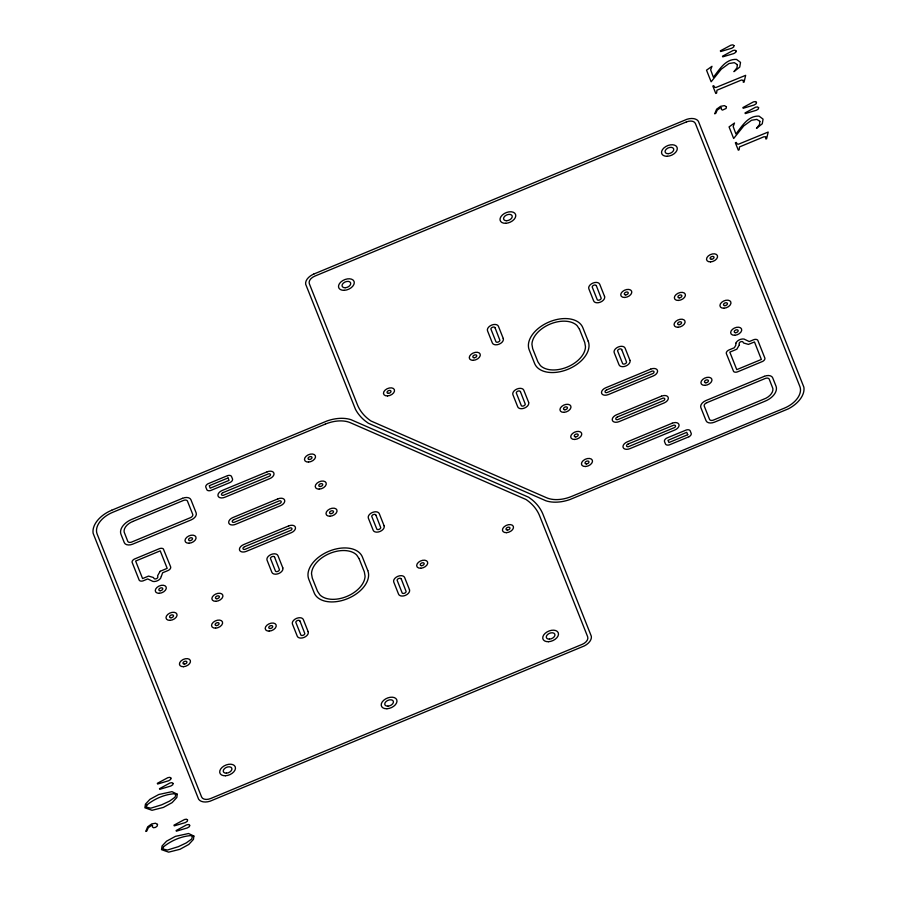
<?xml version="1.0" encoding="UTF-8"?>
<svg xmlns="http://www.w3.org/2000/svg" width="897" height="897" viewBox="0 0 897 897"><rect width="100%" height="100%" fill="white"/><g stroke="black" fill="none" stroke-linecap="round" stroke-linejoin="round"><path stroke-width="1.35" d="M228.04 477.955L209.293 485.726L210.201 488.17L229.038 480.388L228.118 477.966M743.378 80.416L743.254 82.21L744.062 82.132L745.665 75.326L715.997 87.469L714.774 87.312L713.687 85.697L712.835 86.056L715.772 93.456L716.625 93.109L716.961 90.205L741.55 79.99L743.378 80.416M765.903 137.14L765.791 138.923L766.587 138.844L768.202 132.038L738.523 144.193L737.312 144.036L736.213 142.421L735.361 142.78L738.298 150.18L739.15 149.821L739.487 146.929L764.076 136.714L765.903 137.14M737.312 64.618L737.009 67.78L733.948 71.659L739.745 67.084L740.53 62.386L736.504 59.404C725.426 58.81 719.383 69.719 713.384 77.254L710.648 69.843L711.983 66.311L706.522 70.179L711.142 81.784L721.233 69.204L728.981 63.541L734.318 62.667L737.312 64.618M759.849 121.342L759.535 124.504L756.474 128.383L762.271 123.808L763.067 119.11L759.03 116.128C747.963 115.534 741.909 126.443 735.91 133.978L733.185 126.567L734.508 123.024L729.059 126.903L733.668 138.508L743.759 125.916L751.518 120.265L756.844 119.391L759.849 121.342M177.247 794.204L176.821 797.523L172.157 802.602L163.366 807.435L152.03 810.294L144.899 807.793L145.437 804.127L149.956 799.317L158.791 794.507L171.966 791.659L177.247 794.204M193.875 836.06L193.449 839.379L188.774 844.458L179.983 849.291L168.658 852.15L161.527 849.65L162.065 845.983L166.573 841.173L175.42 836.363L188.594 833.515L193.875 836.06M157.502 824.388L157.222 826.047L155.506 827.393L153.488 827.74L152.378 826.888L152.546 825.363L151.47 825.419L148.308 827.684L146.805 831.003L145.785 831.429L147.691 826.81L151.694 823.939L155.495 823.233L157.502 824.388M726.424 106.777L726.144 108.436L722.421 110.129L721.3 109.266L721.468 107.741L720.392 107.797L717.241 110.073L715.728 113.392L714.718 113.807L716.625 109.187L720.616 106.328L724.417 105.622L726.424 106.777M170.923 778.091L170.688 779.437L168.726 780.726L157.625 784.012L157.345 783.316L167.885 777.665L169.847 777.329L170.923 778.091M187.551 819.948L187.316 821.293L185.354 822.583L174.253 825.868L173.973 825.173L184.513 819.522L186.475 819.185L187.551 819.948M733.948 45.612L733.712 46.958L731.75 48.247L720.65 51.533L720.369 50.837L730.909 45.186L732.871 44.85L733.948 45.612M756.474 102.336L756.238 103.682L754.276 104.971L743.176 108.257L742.895 107.562L753.435 101.899L755.397 101.574L756.474 102.336M173.054 783.44L172.796 784.763L170.811 786.03L159.733 789.326L159.487 788.698L169.982 782.991L171.955 782.666L173.054 783.44M189.682 825.307L189.424 826.619L187.439 827.886L176.361 831.183L176.115 830.566L186.61 824.859L188.583 824.522L189.682 825.307M736.078 50.972L735.82 52.284L733.836 53.551L722.758 56.847L722.511 56.219L733.006 50.512L734.979 50.187L736.078 50.972M758.604 107.685L758.346 108.997L756.362 110.275L745.284 113.571L745.037 112.944L755.532 107.236L757.505 106.911L758.604 107.685M161.37 576.222L160.585 578.307A5.808 3.633 -23.1 0 1 153.006 581.458L147.747 578.924L143.06 580.864A3.88 2.433 -23.1 0 1 139.214 580.202L132.094 562.284A3.88 2.433 -23.1 0 1 134.404 559.066L159.262 548.729A3.88 2.433 -23.1 0 1 163.377 548.964L170.621 566.826A3.88 2.433 -23.1 0 1 167.941 570.57L162.637 572.768L161.37 576.222M735.832 343.237L735.787 345.233L734.363 347.733L729.059 349.931A3.88 2.433 -23.1 0 0 726.379 353.665L733.623 371.526A3.88 2.433 -23.1 0 0 737.738 371.773L762.596 361.435A3.88 2.433 -23.1 0 0 764.906 358.206L757.786 340.288A3.88 2.433 -23.1 0 0 753.94 339.627L749.253 341.566L743.994 339.044A5.808 3.633 -23.1 0 0 736.415 342.183L735.832 343.237M146.805 805.058L146.334 807.143L150.741 808.186L161.651 804.822L169.589 801.099L175.027 797.186L175.734 794.843L174.399 793.722C164.487 794.417 154.463 798.823 146.805 805.058M163.433 846.914L162.962 848.999L167.369 850.053L178.279 846.69L186.206 842.956L191.655 839.043L192.362 836.699L191.027 835.578C181.116 836.273 171.092 840.691 163.433 846.914M160.148 571.299L157.614 575.739L157.838 577.029A2.086 1.312 -23.1 0 1 156.336 578.711A2.086 1.312 -23.1 0 1 154.116 578.576L153.398 577.5L148.543 576.098L142.578 578.565L135.638 561.051L160.227 550.859L167.178 568.35L160.148 571.299M739.386 344.751L736.852 349.202L729.822 352.14L736.773 369.642L761.362 359.45L754.478 341.948L748.457 344.392L743.602 343.002L742.884 341.914A2.086 1.312 -23.1 0 0 740.664 341.791A2.086 1.312 -23.1 0 0 739.162 343.461L739.386 344.751M687.741 434.72L668.938 442.546L667.985 440.349L686.743 432.309L687.741 434.72M223.196 492.565L222.49 492.935A2.086 1.312 -23.1 0 0 221.525 494.696A2.086 1.312 -23.1 0 0 223.42 495.279L269.459 476.184A2.086 1.312 -23.1 0 0 270.412 474.412A2.086 1.312 -23.1 0 0 268.517 473.829L223.196 492.565M233.938 519.621L233.231 519.98A2.086 1.312 -23.1 0 0 232.278 521.74A2.086 1.312 -23.1 0 0 234.173 522.323L280.2 503.228A2.086 1.312 -23.1 0 0 281.165 501.457A2.086 1.312 -23.1 0 0 279.27 500.874L233.938 519.621M244.679 546.665L243.984 547.024A2.086 1.312 -23.1 0 0 243.02 548.796A2.086 1.312 -23.1 0 0 244.915 549.368L290.942 530.273A2.086 1.312 -23.1 0 0 291.906 528.501A2.086 1.312 -23.1 0 0 290.011 527.929L244.679 546.665M606.753 389.859L606.058 390.229A2.086 1.312 -23.1 0 0 605.094 391.989A2.086 1.312 -23.1 0 0 606.989 392.572L653.016 373.466A2.086 1.312 -23.1 0 0 653.98 371.706A2.086 1.312 -23.1 0 0 652.085 371.123L606.753 389.859M617.495 416.914L616.8 417.273A2.086 1.312 -23.1 0 0 615.835 419.034A2.086 1.312 -23.1 0 0 617.73 419.617L663.769 400.522A2.086 1.312 -23.1 0 0 664.722 398.75A2.086 1.312 -23.1 0 0 662.827 398.167L617.495 416.914M628.248 443.959L627.541 444.318A2.086 1.312 -23.1 0 0 626.588 446.089A2.086 1.312 -23.1 0 0 628.483 446.661L674.51 427.566A2.086 1.312 -23.1 0 0 675.475 425.795A2.086 1.312 -23.1 0 0 673.58 425.223L628.248 443.959M313.771 274.067L312.515 274.65A11.504 7.21 -23.1 0 0 305.664 284.203L355.447 409.256A87.502 54.829 -23.1 0 0 365.012 420.794L368.308 423.227L546.026 500.818A31.597 19.801 -23.1 0 0 569.999 499.517L788.284 408.864A26.136 16.381 -23.1 0 0 803.858 387.145L698.371 121.252A11.504 7.21 -23.1 0 0 686.945 119.279L313.771 274.067M111.699 510.236L108.716 511.626A26.136 16.381 -23.1 0 0 93.142 533.356L198.629 799.238A11.504 7.21 -23.1 0 0 210.055 801.212L584.485 645.851A11.504 7.21 -23.1 0 0 591.336 636.287L543.055 514.508A87.413 54.773 -23.1 0 0 531.988 499.707L528.692 497.263L350.974 419.684A31.597 19.801 -23.1 0 0 327.001 420.973L111.699 510.236M132.644 521.516L131.141 522.211A11.739 7.355 -23.1 0 0 124.134 531.977L127.856 541.541A3.588 2.243 -23.1 0 0 131.422 542.158L190.68 517.569A3.588 2.243 -23.1 0 0 192.821 514.586L187.383 500.918A3.588 2.243 -23.1 0 0 183.818 500.302L132.644 521.516M706.858 402.675L706.32 402.921A3.588 2.243 -23.1 0 0 704.179 405.904L709.617 419.572A3.588 2.243 -23.1 0 0 713.182 420.188L765.859 398.279A11.739 7.355 -23.1 0 0 772.866 388.513L769.144 378.96A3.588 2.243 -23.1 0 0 765.578 378.343L706.858 402.675M686.384 121.947L314.735 276.164A7.804 4.889 -23.1 0 0 309.33 283.71L357.331 404.536A83.679 52.441 -23.1 0 0 370.999 421.007L546.587 497.768A27.908 17.492 -23.1 0 0 571.647 496.411L784.337 408.157A22.436 14.06 -23.1 0 0 799.866 386.484L695.399 123.506A7.804 4.889 -23.1 0 0 686.384 121.947M325.353 424.09L112.663 512.344A22.436 14.06 -23.1 0 0 97.134 534.018L201.601 796.996A7.804 4.889 -23.1 0 0 210.616 798.543L582.265 644.326A7.804 4.889 -23.1 0 0 587.67 636.792L539.669 515.954A83.679 52.441 -23.1 0 0 526.001 499.494L350.413 422.734A27.908 17.492 -23.1 0 0 325.353 424.09M227.569 475.645L208.059 483.741A3.88 2.433 -23.1 0 0 205.749 486.959L206.893 489.829A3.88 2.433 -23.1 0 0 210.739 490.491L229.789 482.608A3.88 2.433 -23.1 0 0 232.48 478.863L231.426 476.307A3.88 2.433 -23.1 0 0 227.569 475.645M182.528 498.317L131.68 519.419A15.44 9.676 -23.1 0 0 120.983 534.332L124.313 542.696A7.277 4.563 -23.1 0 0 132.722 544.143L191.106 519.924A7.277 4.563 -23.1 0 0 196.151 512.882L190.938 499.764A7.277 4.563 -23.1 0 0 182.528 498.317M267.149 471.833L222.12 490.513A5.808 3.633 -23.1 0 0 218.094 496.119A5.808 3.633 -23.1 0 0 224.799 497.274L269.829 478.594A5.808 3.633 -23.1 0 0 273.854 472.988A5.808 3.633 -23.1 0 0 267.149 471.833M277.891 498.878L232.861 517.569A5.808 3.633 -23.1 0 0 228.836 523.164A5.808 3.633 -23.1 0 0 235.541 524.33L280.582 505.639A5.808 3.633 -23.1 0 0 284.596 500.033A5.808 3.633 -23.1 0 0 277.891 498.878M650.717 369.127L605.677 387.807A5.808 3.633 -23.1 0 0 601.663 393.413A5.808 3.633 -23.1 0 0 608.368 394.568L653.397 375.888A5.808 3.633 -23.1 0 0 657.411 370.282A5.808 3.633 -23.1 0 0 650.717 369.127M288.632 525.922L243.603 544.614A5.808 3.633 -23.1 0 0 239.589 550.22A5.808 3.633 -23.1 0 0 246.283 551.375L291.323 532.683A5.808 3.633 -23.1 0 0 295.337 527.077A5.808 3.633 -23.1 0 0 288.632 525.922M661.459 396.171L616.418 414.851A5.808 3.633 -23.1 0 0 612.404 420.458A5.808 3.633 -23.1 0 0 619.109 421.624L664.139 402.932A5.808 3.633 -23.1 0 0 668.164 397.326A5.808 3.633 -23.1 0 0 661.459 396.171M764.278 376.348L705.894 400.578A7.277 4.563 -23.1 0 0 700.849 407.608L706.062 420.727A7.277 4.563 -23.1 0 0 714.472 422.173L765.32 401.082A15.44 9.676 -23.1 0 0 776.017 386.17L772.687 377.805A7.277 4.563 -23.1 0 0 764.278 376.348M672.201 423.216L627.171 441.907A5.808 3.633 -23.1 0 0 623.146 447.513A5.808 3.633 -23.1 0 0 629.851 448.668L674.88 429.977A5.808 3.633 -23.1 0 0 678.906 424.371A5.808 3.633 -23.1 0 0 672.201 423.216M688.941 436.749L669.431 444.845A3.88 2.433 -23.1 0 1 665.574 444.183L664.52 441.627A3.88 2.433 -23.1 0 1 667.211 437.882L686.261 429.999A3.88 2.433 -23.1 0 1 690.107 430.672L691.251 433.531A3.88 2.433 -23.1 0 1 688.941 436.749M596.382 285.807L596.09 285.381A2.175 1.368 -23.1 0 0 593.769 285.246A2.175 1.368 -23.1 0 0 592.199 286.995L597.301 299.822A2.175 1.368 -23.1 0 0 599.622 299.957A2.175 1.368 -23.1 0 0 601.192 298.208L596.382 285.807M621.756 349.695L621.475 349.269A2.175 1.368 -23.1 0 0 619.154 349.135A2.175 1.368 -23.1 0 0 617.585 350.884L622.675 363.711A2.175 1.368 -23.1 0 0 624.996 363.846A2.175 1.368 -23.1 0 0 626.566 362.096L621.756 349.695M579.473 329.233L577.074 325.622A25.307 15.854 -23.1 0 0 550.164 324.064A25.307 15.854 -23.1 0 0 531.932 344.347L532.672 348.653L537.931 361.895L540.33 365.505A25.307 15.854 -23.1 0 0 567.252 367.064A25.307 15.854 -23.1 0 0 585.483 346.769L584.732 342.475L579.473 329.233M495.066 327.842L494.785 327.416A2.175 1.368 -23.1 0 0 492.464 327.282A2.175 1.368 -23.1 0 0 490.894 329.031L495.996 341.858A2.175 1.368 -23.1 0 0 498.306 341.992A2.175 1.368 -23.1 0 0 499.876 340.243L495.066 327.842M520.451 391.731L520.159 391.305A2.175 1.368 -23.1 0 0 517.849 391.17A2.175 1.368 -23.1 0 0 516.28 392.92L521.37 405.747A2.175 1.368 -23.1 0 0 523.691 405.881A2.175 1.368 -23.1 0 0 525.261 404.132L520.451 391.731M375.91 515.181L375.63 514.743A2.175 1.368 -23.1 0 0 373.309 514.609A2.175 1.368 -23.1 0 0 371.739 516.358L376.841 529.185A2.175 1.368 -23.1 0 0 379.151 529.32A2.175 1.368 -23.1 0 0 380.72 527.571L375.91 515.181M401.295 579.07L401.004 578.632A2.175 1.368 -23.1 0 0 398.694 578.509A2.175 1.368 -23.1 0 0 397.124 580.247L402.215 593.085A2.175 1.368 -23.1 0 0 404.536 593.209A2.175 1.368 -23.1 0 0 406.106 591.471L401.295 579.07M359.069 558.607L356.67 554.985A25.307 15.854 -23.1 0 0 329.748 553.438A25.307 15.854 -23.1 0 0 311.517 573.721L312.268 578.027L317.527 591.269L319.926 594.879A25.307 15.854 -23.1 0 0 346.836 596.438A25.307 15.854 -23.1 0 0 365.068 576.143L364.328 571.849L359.069 558.607M274.605 557.216L274.325 556.79A2.175 1.368 -23.1 0 0 272.004 556.656A2.175 1.368 -23.1 0 0 270.434 558.394L275.525 571.232A2.175 1.368 -23.1 0 0 277.846 571.367A2.175 1.368 -23.1 0 0 279.416 569.617L274.605 557.216M299.99 621.105L299.699 620.679A2.175 1.368 -23.1 0 0 297.378 620.545A2.175 1.368 -23.1 0 0 295.808 622.294L300.91 635.121A2.175 1.368 -23.1 0 0 303.231 635.255A2.175 1.368 -23.1 0 0 304.801 633.506L299.99 621.105M604.556 296.425L599.723 284.248A5.898 3.7 -23.1 0 0 592.917 283.082A5.898 3.7 -23.1 0 0 588.836 288.778L593.668 300.943A5.898 3.7 -23.1 0 0 600.474 302.121A5.898 3.7 -23.1 0 0 604.556 296.425M629.941 360.314L625.108 348.148A5.898 3.7 -23.1 0 0 618.291 346.971A5.898 3.7 -23.1 0 0 614.21 352.667L619.042 364.832A5.898 3.7 -23.1 0 0 625.859 366.01A5.898 3.7 -23.1 0 0 629.941 360.314M588.197 341.196L582.826 327.674A29.018 18.187 -23.1 0 0 549.3 321.9A29.018 18.187 -23.1 0 0 529.219 349.92L534.59 363.442A29.018 18.187 -23.1 0 0 568.104 369.228A29.018 18.187 -23.1 0 0 588.197 341.196M503.251 338.461L498.418 326.295A5.898 3.7 -23.1 0 0 491.601 325.118A5.898 3.7 -23.1 0 0 487.52 330.814L492.363 342.979A5.898 3.7 -23.1 0 0 499.169 344.156A5.898 3.7 -23.1 0 0 503.251 338.461M528.636 402.349L523.792 390.184A5.898 3.7 -23.1 0 0 516.986 389.006A5.898 3.7 -23.1 0 0 512.905 394.702L517.737 406.868A5.898 3.7 -23.1 0 0 524.543 408.045A5.898 3.7 -23.1 0 0 528.636 402.349M384.095 525.799L379.263 513.622A5.898 3.7 -23.1 0 0 372.457 512.445A5.898 3.7 -23.1 0 0 368.364 518.141L373.208 530.318A5.898 3.7 -23.1 0 0 380.014 531.484A5.898 3.7 -23.1 0 0 384.095 525.799M409.481 589.688L404.637 577.511A5.898 3.7 -23.1 0 0 397.831 576.334A5.898 3.7 -23.1 0 0 393.749 582.03L398.582 594.206A5.898 3.7 -23.1 0 0 405.399 595.384A5.898 3.7 -23.1 0 0 409.481 589.688M367.781 570.57L362.41 557.048A29.018 18.187 -23.1 0 0 328.896 551.263A29.018 18.187 -23.1 0 0 308.803 579.294L314.174 592.816A29.018 18.187 -23.1 0 0 347.7 598.602A29.018 18.187 -23.1 0 0 367.781 570.57M282.79 567.835L277.958 555.658A5.898 3.7 -23.1 0 0 271.141 554.481A5.898 3.7 -23.1 0 0 267.059 560.177L271.892 572.353A5.898 3.7 -23.1 0 0 278.709 573.531A5.898 3.7 -23.1 0 0 282.79 567.835M308.164 631.723L303.332 619.547A5.898 3.7 -23.1 0 0 296.526 618.381A5.898 3.7 -23.1 0 0 292.444 624.077L297.277 636.242A5.898 3.7 -23.1 0 0 304.083 637.419A5.898 3.7 -23.1 0 0 308.164 631.723M710.525 261.879A5.808 3.633 -23.1 0 0 717.409 255.611A5.808 3.633 -23.1 0 0 708.204 256.026A5.808 3.633 -23.1 0 0 710.525 261.879M711.5 259.289A2.086 1.312 -23.1 0 0 713.967 257.035A2.086 1.312 -23.1 0 0 710.659 257.192A2.086 1.312 -23.1 0 0 711.5 259.289M505.74 223.297A8.286 5.191 -23.1 0 0 515.551 214.361A8.286 5.191 -23.1 0 0 502.41 214.944A8.286 5.191 -23.1 0 0 505.74 223.297M624.749 297.468A5.808 3.633 -23.1 0 0 631.634 291.211A5.808 3.633 -23.1 0 0 622.428 291.615A5.808 3.633 -23.1 0 0 624.749 297.468M473.28 360.325A5.808 3.633 -23.1 0 0 480.153 354.068A5.808 3.633 -23.1 0 0 470.947 354.472A5.808 3.633 -23.1 0 0 473.28 360.325M344.224 290.325A8.286 5.191 -23.1 0 0 354.046 281.378A8.286 5.191 -23.1 0 0 340.905 281.961A8.286 5.191 -23.1 0 0 344.224 290.325M387.504 395.925A5.808 3.633 -23.1 0 0 394.377 389.657A5.808 3.633 -23.1 0 0 385.172 390.06A5.808 3.633 -23.1 0 0 387.504 395.925M667.245 156.28A8.286 5.191 -23.1 0 0 677.067 147.343A8.286 5.191 -23.1 0 0 663.926 147.927A8.286 5.191 -23.1 0 0 667.245 156.28M678.076 327.259A5.808 3.633 -23.1 0 0 684.949 320.991A5.808 3.633 -23.1 0 0 675.744 321.406A5.808 3.633 -23.1 0 0 678.076 327.259M563.955 412.351A5.808 3.633 -23.1 0 0 570.828 406.083A5.808 3.633 -23.1 0 0 561.634 406.498A5.808 3.633 -23.1 0 0 563.955 412.351M704.941 385.362A5.808 3.633 -23.1 0 0 711.814 379.095A5.808 3.633 -23.1 0 0 702.609 379.498A5.808 3.633 -23.1 0 0 704.941 385.362M723.946 308.22A5.808 3.633 -23.1 0 0 730.82 301.964A5.808 3.633 -23.1 0 0 721.614 302.367A5.808 3.633 -23.1 0 0 723.946 308.22M734.688 335.276A5.808 3.633 -23.1 0 0 741.561 329.008A5.808 3.633 -23.1 0 0 732.356 329.412A5.808 3.633 -23.1 0 0 734.688 335.276M678.379 300.439A5.808 3.633 -23.1 0 0 685.263 294.171A5.808 3.633 -23.1 0 0 676.058 294.575A5.808 3.633 -23.1 0 0 678.379 300.439M585.472 466.507A5.808 3.633 -23.1 0 0 592.345 460.239A5.808 3.633 -23.1 0 0 583.14 460.654A5.808 3.633 -23.1 0 0 585.472 466.507M574.73 439.463A5.808 3.633 -23.1 0 0 581.604 433.195A5.808 3.633 -23.1 0 0 572.398 433.61A5.808 3.633 -23.1 0 0 574.73 439.463M625.725 294.889A2.086 1.312 -23.1 0 0 628.203 292.635A2.086 1.312 -23.1 0 0 624.884 292.781A2.086 1.312 -23.1 0 0 625.725 294.889M564.931 409.761A2.086 1.312 -23.1 0 0 567.397 407.507A2.086 1.312 -23.1 0 0 564.09 407.653A2.086 1.312 -23.1 0 0 564.931 409.761M679.354 297.849A2.086 1.312 -23.1 0 0 681.832 295.595A2.086 1.312 -23.1 0 0 678.524 295.741A2.086 1.312 -23.1 0 0 679.354 297.849M388.479 393.335A2.086 1.312 -23.1 0 0 390.946 391.081A2.086 1.312 -23.1 0 0 387.639 391.227A2.086 1.312 -23.1 0 0 388.479 393.335M345.199 287.735A4.563 2.859 -23.1 0 0 350.604 282.802A4.563 2.859 -23.1 0 0 343.36 283.127A4.563 2.859 -23.1 0 0 345.199 287.735M679.04 324.669A2.086 1.312 -23.1 0 0 681.518 322.415A2.086 1.312 -23.1 0 0 678.21 322.561A2.086 1.312 -23.1 0 0 679.04 324.669M506.704 220.718A4.563 2.859 -23.1 0 0 512.12 215.785A4.563 2.859 -23.1 0 0 504.876 216.11A4.563 2.859 -23.1 0 0 506.704 220.718M724.911 305.642A2.086 1.312 -23.1 0 0 727.389 303.388A2.086 1.312 -23.1 0 0 724.081 303.534A2.086 1.312 -23.1 0 0 724.911 305.642M586.436 463.917A2.086 1.312 -23.1 0 0 588.914 461.663A2.086 1.312 -23.1 0 0 585.606 461.82A2.086 1.312 -23.1 0 0 586.436 463.917M668.22 153.69A4.563 2.859 -23.1 0 0 673.636 148.767A4.563 2.859 -23.1 0 0 666.393 149.081A4.563 2.859 -23.1 0 0 668.22 153.69M735.652 332.686A2.086 1.312 -23.1 0 0 738.13 330.432A2.086 1.312 -23.1 0 0 734.822 330.578A2.086 1.312 -23.1 0 0 735.652 332.686M575.695 436.873A2.086 1.312 -23.1 0 0 578.173 434.619A2.086 1.312 -23.1 0 0 574.865 434.765A2.086 1.312 -23.1 0 0 575.695 436.873M474.244 357.735A2.086 1.312 -23.1 0 0 476.722 355.492A2.086 1.312 -23.1 0 0 473.414 355.638A2.086 1.312 -23.1 0 0 474.244 357.735M705.905 382.772A2.086 1.312 -23.1 0 0 708.383 380.519A2.086 1.312 -23.1 0 0 705.076 380.664A2.086 1.312 -23.1 0 0 705.905 382.772M386.932 708.731A8.286 5.191 -23.1 0 0 396.754 699.783A8.286 5.191 -23.1 0 0 383.613 700.366A8.286 5.191 -23.1 0 0 386.932 708.731M269.212 631.107A5.808 3.633 -23.1 0 0 276.085 624.839A5.808 3.633 -23.1 0 0 266.891 625.243A5.808 3.633 -23.1 0 0 269.212 631.107M420.693 568.25A5.808 3.633 -23.1 0 0 427.566 561.982A5.808 3.633 -23.1 0 0 418.361 562.397A5.808 3.633 -23.1 0 0 420.693 568.25M548.448 641.703A8.286 5.191 -23.1 0 0 558.259 632.766A8.286 5.191 -23.1 0 0 545.129 633.349A8.286 5.191 -23.1 0 0 548.448 641.703M506.457 532.661A5.808 3.633 -23.1 0 0 513.342 526.393A5.808 3.633 -23.1 0 0 504.136 526.797A5.808 3.633 -23.1 0 0 506.457 532.661M183.436 666.695A5.808 3.633 -23.1 0 0 190.321 660.427A5.808 3.633 -23.1 0 0 181.116 660.842A5.808 3.633 -23.1 0 0 183.436 666.695M225.416 775.748A8.286 5.191 -23.1 0 0 235.238 766.8A8.286 5.191 -23.1 0 0 222.097 767.384A8.286 5.191 -23.1 0 0 225.416 775.748M215.897 601.315A5.808 3.633 -23.1 0 0 222.77 595.047A5.808 3.633 -23.1 0 0 213.564 595.462A5.808 3.633 -23.1 0 0 215.897 601.315M330.006 516.224A5.808 3.633 -23.1 0 0 336.891 509.967A5.808 3.633 -23.1 0 0 327.685 510.371A5.808 3.633 -23.1 0 0 330.006 516.224M189.032 543.223A5.808 3.633 -23.1 0 0 195.905 536.955A5.808 3.633 -23.1 0 0 186.699 537.359A5.808 3.633 -23.1 0 0 189.032 543.223M170.026 620.354A5.808 3.633 -23.1 0 0 176.9 614.086A5.808 3.633 -23.1 0 0 167.694 614.49A5.808 3.633 -23.1 0 0 170.026 620.354M159.285 593.298A5.808 3.633 -23.1 0 0 166.158 587.042A5.808 3.633 -23.1 0 0 156.953 587.445A5.808 3.633 -23.1 0 0 159.285 593.298M215.583 628.147A5.808 3.633 -23.1 0 0 222.456 621.879A5.808 3.633 -23.1 0 0 213.251 622.283A5.808 3.633 -23.1 0 0 215.583 628.147M308.501 462.067A5.808 3.633 -23.1 0 0 315.374 455.799A5.808 3.633 -23.1 0 0 306.169 456.214A5.808 3.633 -23.1 0 0 308.501 462.067M319.242 489.112A5.808 3.633 -23.1 0 0 326.116 482.844A5.808 3.633 -23.1 0 0 316.91 483.259A5.808 3.633 -23.1 0 0 319.242 489.112M387.908 706.141A4.563 2.859 -23.1 0 0 393.312 701.207A4.563 2.859 -23.1 0 0 386.069 701.532A4.563 2.859 -23.1 0 0 387.908 706.141M270.188 628.517A2.086 1.312 -23.1 0 0 272.654 626.263A2.086 1.312 -23.1 0 0 269.347 626.409A2.086 1.312 -23.1 0 0 270.188 628.517M421.657 565.659A2.086 1.312 -23.1 0 0 424.135 563.406A2.086 1.312 -23.1 0 0 420.828 563.551A2.086 1.312 -23.1 0 0 421.657 565.659M549.413 639.124A4.563 2.859 -23.1 0 0 554.828 634.19A4.563 2.859 -23.1 0 0 547.585 634.515A4.563 2.859 -23.1 0 0 549.413 639.124M507.433 530.071A2.086 1.312 -23.1 0 0 509.911 527.817A2.086 1.312 -23.1 0 0 506.603 527.963A2.086 1.312 -23.1 0 0 507.433 530.071M184.412 664.105A2.086 1.312 -23.1 0 0 186.879 661.851A2.086 1.312 -23.1 0 0 183.571 662.008A2.086 1.312 -23.1 0 0 184.412 664.105M226.392 773.158A4.563 2.859 -23.1 0 0 231.807 768.224A4.563 2.859 -23.1 0 0 224.564 768.55A4.563 2.859 -23.1 0 0 226.392 773.158M216.861 598.725A2.086 1.312 -23.1 0 0 219.339 596.483A2.086 1.312 -23.1 0 0 216.031 596.628A2.086 1.312 -23.1 0 0 216.861 598.725M330.982 513.645A2.086 1.312 -23.1 0 0 333.46 511.391A2.086 1.312 -23.1 0 0 330.141 511.537A2.086 1.312 -23.1 0 0 330.982 513.645M189.996 540.633A2.086 1.312 -23.1 0 0 192.474 538.379A2.086 1.312 -23.1 0 0 189.166 538.525A2.086 1.312 -23.1 0 0 189.996 540.633M170.991 617.764A2.086 1.312 -23.1 0 0 173.469 615.51A2.086 1.312 -23.1 0 0 170.161 615.656A2.086 1.312 -23.1 0 0 170.991 617.764M160.249 590.719A2.086 1.312 -23.1 0 0 162.727 588.466A2.086 1.312 -23.1 0 0 159.419 588.611A2.086 1.312 -23.1 0 0 160.249 590.719M216.558 625.557A2.086 1.312 -23.1 0 0 219.025 623.303A2.086 1.312 -23.1 0 0 215.717 623.449A2.086 1.312 -23.1 0 0 216.558 625.557M309.465 459.477A2.086 1.312 -23.1 0 0 311.943 457.223A2.086 1.312 -23.1 0 0 308.635 457.369A2.086 1.312 -23.1 0 0 309.465 459.477M320.207 486.522A2.086 1.312 -23.1 0 0 322.685 484.279A2.086 1.312 -23.1 0 0 319.377 484.425A2.086 1.312 -23.1 0 0 320.207 486.522"/></g></svg>
